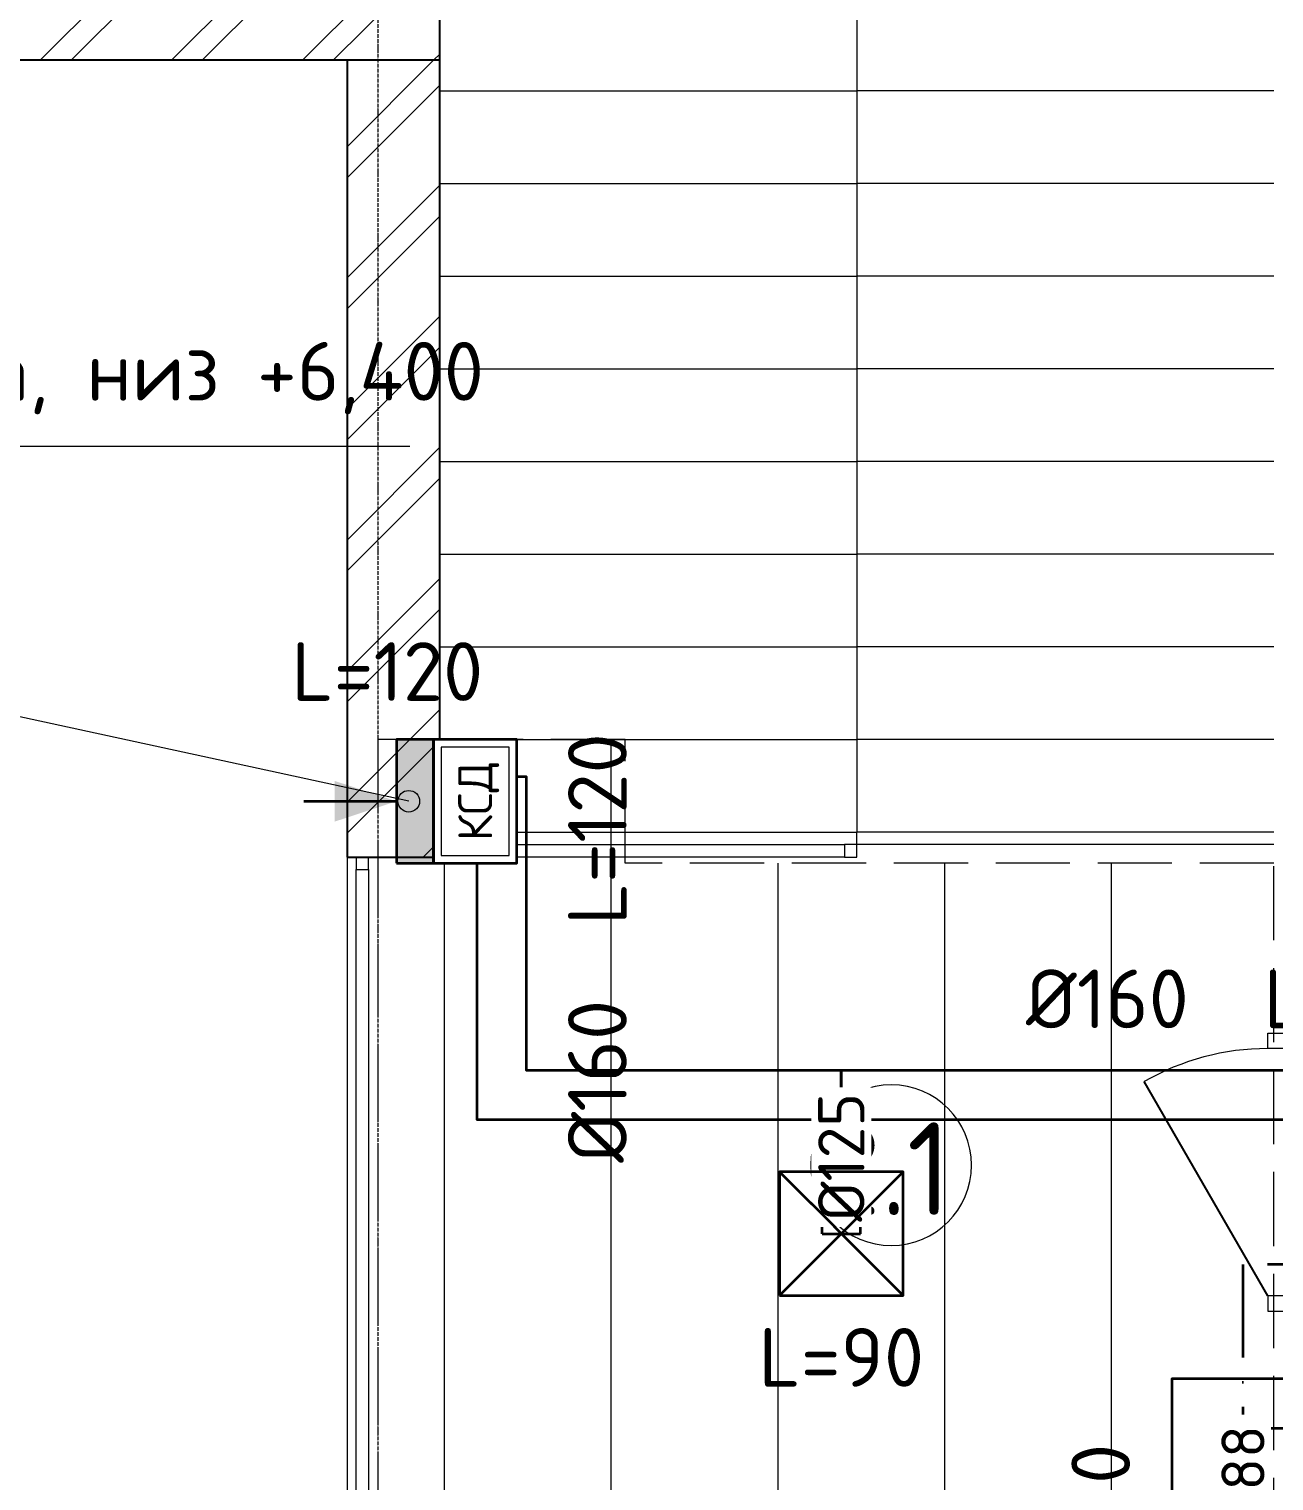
# Model space of a CAD drawing. Header units: millimetres. Extents: x -5016 to 22834, y -6019 to 18943.
# Drawn here: x 8371 to 12400, y 9000 to 13700 of the extents above; entities that cross this region are included whole.
import ezdxf
from ezdxf.enums import TextEntityAlignment as Align

# ---------------------------------------------------------------- set-up
doc = ezdxf.new("R2010")
doc.units = ezdxf.units.MM
for name, pattern in [('ОВ_ШП', [460, 300, -80, 0, -80]), ('ОВ_ШТРИХ', [330, 240, -90]), ('Осевая 12-2-2', [16, 12, -2, 0, -2])]:
    doc.linetypes.add(name, pattern=pattern)
for name, color, linetype, lineweight in [('A-AREA-IDEN', 8, 'Continuous', 13), ('A-DOOR', 8, 'Continuous', 13), ('A-FLOR', 9, 'Continuous', 13), ('A-GLAZ-CWMG', 8, 'Continuous', 13), ('A-WALL', 8, 'Continuous', 13), ('A-WALL-PATT', 8, 'Continuous', 13), ('S-GRID', 8, 'Continuous', 13), ('S-STRS', 9, 'Continuous', 13), ('АР_подложка', 8, 'Continuous', 13), ('ОВ_В', 32, 'Continuous', 35), ('ОВ_выноски', 7, 'Continuous', 18), ('ОВ_зоны', 5, 'Continuous', 18), ('ОВ_марки', 7, 'Continuous', 18), ('ОВ_П', 5, 'Continuous', 35), ('ОВ_Фреон', 6, 'Continuous', 35)]:
    doc.layers.add(name, color=color, linetype=linetype, lineweight=lineweight)
doc.styles.add('GOST', font='isocpeur.ttf', dxfattribs={"width": 0.9})
doc.styles.add('GOST Common', font='GOST_Common.ttf', dxfattribs={"height": 300})
pattern_1 = [(45, (0, 0), (-212.132, 212.132), []), (45, (0, 100), (-212.132, 212.132), [])]

# ---------------------------------------------------------------- blocks, each defined once
blk = doc.blocks.new('Прямоугольный импост - Прямоугольный импост черный-1565337-Этаж 2 - Планировка')
at = {"layer": 'A-GLAZ-CWMG'}
for p, q in [((11598.2, 15652.6), (11638.2, 15652.6)), ((11598.2, 12612.6), (11598.2, 15652.6)), ((11638.2, 15652.6), (11638.2, 12612.6)), ((11638.2, 12612.6), (11598.2, 12612.6))]:
    blk.add_line(p, q, dxfattribs=at)
blk = doc.blocks.new('Прямоугольный импост - Прямоугольный импост черный-V5-Этаж 2 - Планировка')
at = {"layer": 'A-GLAZ-CWMG'}
for p, q in [((0, 20), (-40, 20)), ((-40, 20), (-40, -20)), ((-40, -20), (0, -20))]:
    blk.add_line(p, q, dxfattribs=at)
blk = doc.blocks.new('INT 19 Дверь межкомнатная одностворчатая - 900 х 2370 _800_ Глухое П-НАР-1569046-Этаж 2 - Планировка')
at = {"layer": 'A-DOOR', "lineweight": 25}
blk.add_line((-400, 170), (292.8, 570), dxfattribs=at)
at = {"layer": 'A-DOOR'}
for p, q in [((-400, 170), (-450, 170)), ((-450, 170), (-450, 95)), ((-400, 95), (-400, 170)), ((400, 95), (400, 170)), ((400, 170), (450, 170)), ((450, 170), (450, 95)), ((-450, 95), (-400, 95)), ((450, 95), (400, 95))]:
    blk.add_line(p, q, dxfattribs=at)
blk.add_arc((-400, 170), 800, 360, 30, dxfattribs=at)
blk = doc.blocks.new('Прямоугольный импост - Прямоугольный импост черный-1565356-Этаж 2 - Планировка')
at = {"layer": 'A-GLAZ-CWMG'}
for p, q in [((11908.2, 15692.6), (11908.2, 15732.6)), ((11908.2, 15732.6), (13178.2, 15732.6)), ((13178.2, 15732.6), (13178.2, 15692.6)), ((13178.2, 15692.6), (11908.2, 15692.6))]:
    blk.add_line(p, q, dxfattribs=at)
blk = doc.blocks.new('Прямоугольный импост - Прямоугольный импост черный-1565358-Этаж 2 - Планировка')
at = {"layer": 'A-GLAZ-CWMG'}
for p, q in [((-40, -20), (-40, 20)), ((-40, 20), (0, 20)), ((0, 20), (0, -20)), ((0, -20), (-40, -20))]:
    blk.add_line(p, q, dxfattribs=at)
blk = doc.blocks.new('Прямоугольный импост - Прямоугольный импост черный-1565359-Этаж 2 - Планировка')
at = {"layer": 'A-GLAZ-CWMG'}
for p, q in [((0, 20), (-40, 20)), ((-40, 20), (-40, -20)), ((-40, -20), (0, -20))]:
    blk.add_line(p, q, dxfattribs=at)
blk = doc.blocks.new('INT Марка помещения - Номер помещения _ Площадь _ Имя-1615504-Этаж 2 - Планировка')
at = {"layer": 'A-AREA-IDEN'}
for start, end in [(360, 180), (180, 360)]:
    blk.add_arc((0, 0), 2.6, start, end, dxfattribs=at)
blk = doc.blocks.new('АР_План_2_этажа')
at = {"layer": 'A-WALL-PATT', "lineweight": 9}
h = blk.add_hatch(dxfattribs=at)
h.set_pattern_fill('FP_1', color=256, style=0, pattern_type=2)
h.set_pattern_definition(pattern_1)
h.paths.add_polyline_path([(11568.2, 18272.6), (11868.2, 18272.6), (11868.2, 18672.6), (9918.2, 18672.6), (9918.2, 18272.6), (10875.4, 18272.6)])
h.paths.add_polyline_path([(3654.8, 18272.6), (3918.2, 18272.6), (3918.2, 18672.6), (1968.2, 18672.6), (1968.2, 18272.6), (2368.2, 18272.6)])
h = blk.add_hatch(dxfattribs=at)
h.set_pattern_fill('FP_1', color=256, style=0, pattern_type=2)
h.set_pattern_definition(pattern_1)
h.paths.add_polyline_path([(11868.2, 15692.6), (11868.2, 18272.6), (11568.2, 18272.6), (11568.2, 15692.6)])
at = {"layer": 'A-FLOR'}
for p, q in [((14568.2, 15732.6), (13218.2, 15732.6)), ((11568.2, 15692.6), (11568.2, 12622.6))]:
    blk.add_line(p, q, dxfattribs=at)
at = {"layer": 'A-WALL', "lineweight": 25}
for p, q in [((11868.2, 15692.6), (11868.2, 19972.6)), ((9918.2, 18272.6), (11868.2, 18272.6)), ((11568.2, 18272.6), (11568.2, 15692.6)), ((11568.2, 15692.6), (11868.2, 15692.6))]:
    blk.add_line(p, q, dxfattribs=at)
at = {"layer": 'S-GRID', "color": 251, "linetype": 'Осевая 12-2-2', "true_color": 0x646464}
blk.add_line((11668.2, 22574.8), (11668.2, -1346.2), dxfattribs=at)
at = {"layer": 'S-STRS'}
for p, q in [((13218.2, 18472.6), (13218.2, 18172.6)), ((11868.2, 18172.6), (13218.2, 18172.6)), ((13218.2, 18172.6), (13218.2, 17872.6)), ((14568.2, 18172.6), (13218.2, 18172.6)), ((11868.2, 17872.6), (13218.2, 17872.6)), ((13218.2, 17872.6), (13218.2, 17572.6)), ((14568.2, 17872.6), (13218.2, 17872.6)), ((11868.2, 17572.6), (13218.2, 17572.6)), ((13218.2, 17572.6), (13218.2, 17272.6)), ((14568.2, 17572.6), (13218.2, 17572.6)), ((11868.2, 17272.6), (13218.2, 17272.6)), ((13218.2, 17272.6), (13218.2, 16972.6)), ((14568.2, 17272.6), (13218.2, 17272.6)), ((11868.2, 16972.6), (13218.2, 16972.6)), ((13218.2, 16972.6), (13218.2, 16672.6)), ((14568.2, 16972.6), (13218.2, 16972.6)), ((11868.2, 16672.6), (13218.2, 16672.6)), ((13218.2, 16672.6), (13218.2, 16372.6)), ((14568.2, 16672.6), (13218.2, 16672.6)), ((11868.2, 16372.6), (13218.2, 16372.6)), ((13218.2, 16372.6), (13218.2, 16072.6)), ((14568.2, 16372.6), (13218.2, 16372.6)), ((11868.2, 16072.6), (13218.2, 16072.6)), ((13218.2, 16072.6), (13218.2, 15772.6)), ((14568.2, 16072.6), (13218.2, 16072.6)), ((11868.2, 15772.6), (13218.2, 15772.6)), ((14568.2, 15772.6), (13218.2, 15772.6)), ((13218.2, 15732.6), (13218.2, 15772.6))]:
    blk.add_line(p, q, dxfattribs=at)
at = {"layer": 'A-AREA-IDEN', "xscale": 99.99999999999993, "yscale": 99.99999999999993, "zscale": 99.99999999999993}
blk.add_blockref('INT Марка помещения - Номер помещения _ Площадь _ Имя-1615504-Этаж 2 - Планировка', (13329.5, 14695), dxfattribs=at)
at = {"layer": 'A-DOOR', "lineweight": 25, "rotation": 89.99999999999993}
blk.add_blockref('INT 19 Дверь межкомнатная одностворчатая - 900 х 2370 _800_ Глухое П-НАР-1569046-Этаж 2 - Планировка', (14718.2, 14672.6), dxfattribs=at)
at = {"layer": 'A-GLAZ-CWMG'}
for name, p, rotation in [('Прямоугольный импост - Прямоугольный импост черный-1565359-Этаж 2 - Планировка', (11868.2, 15712.6), 180), ('Прямоугольный импост - Прямоугольный импост черный-V5-Этаж 2 - Планировка', (11618.2, 15692.6), 90)]:
    blk.add_blockref(name, p, dxfattribs=dict(at, rotation=rotation))
for name in ['Прямоугольный импост - Прямоугольный импост черный-1565356-Этаж 2 - Планировка', 'Прямоугольный импост - Прямоугольный импост черный-1565337-Этаж 2 - Планировка']:
    blk.add_blockref(name, (0, 0), dxfattribs=at)
at = {"layer": 'A-GLAZ-CWMG', "extrusion": (0, 0, -1), "rotation": 180}
blk.add_blockref('Прямоугольный импост - Прямоугольный импост черный-1565358-Этаж 2 - Планировка', (-13218.2, 15712.6), dxfattribs=at)
at = {"layer": 'A-AREA-IDEN', "insert": (13100.5, 14833.7), "char_height": 300, "width": 561.181, "attachment_point": 1, "style": 'GOST Common'}
blk.add_mtext('2.1', dxfattribs=at)

msp = doc.modelspace()

# ---------------------------------------------------------------- block references
at = {"layer": 'АР_подложка'}
msp.add_blockref('АР_План_2_этажа', (-2168, -4673), dxfattribs=at)

# ---------------------------------------------------------------- next in the draw order: hatches: boundary and pattern name
at = {"layer": 'ОВ_В'}
for points in [[(9560, 11000), (9680, 11000), (9680, 11400), (9560, 11400)], [(9560, 11200), (9360, 11266), (9360, 11134)]]:
    msp.add_hatch(color=32, dxfattribs=at).paths.add_polyline_path(points)
at = {"layer": 'ОВ_выноски'}
h = msp.add_hatch(color=7, dxfattribs=at)
edge = h.paths.add_edge_path()
edge.add_arc((9600, 11200), 35, 0, 360)
at = {"layer": 'ОВ_зоны'}
h = msp.add_hatch(dxfattribs=at)
h.set_pattern_fill('ANSI31', scale=170, angle=45)
h.paths.add_polyline_path([(9500, 6460), (12400, 6460), (12400, 11000), (10300, 11000), (10300, 11400), (9500, 11400)])

# ---------------------------------------------------------------- next in the draw order: linework, layer by layer
at = {"layer": 'ОВ_В'}
msp.add_lwpolyline([(9560, 11000), (9680, 11000), (9680, 11400), (9560, 11400)], close=True, dxfattribs=at)
for points in [[(9750, 11280), (9980, 11280), (9980, 10330), (11000, 10330)], [(9750, 11280), (9750, 11120)], [(9260, 11200), (9560, 11200)], [(9750, 11120), (9820, 11120), (9820, 10170), (11000, 10170)], [(11000, 10330), (13350, 10330)], [(11000, 10330), (11000, 10170)], [(11000, 10170), (11000, 10330)], [(10937.5, 9800), (10937.5, 10250)], [(11062.5, 10250), (10937.5, 10250)], [(11062.5, 9800), (11062.5, 10250)], [(11000, 10170), (13350, 10170)], [(10937.5, 9800), (11062.5, 9800)]]:
    msp.add_lwpolyline(points, dxfattribs=at)
at = {"layer": 'ОВ_выноски'}
for points in [[(9600, 11200), (4300, 12350)], [(4300, 12350), (9603.2, 12350)]]:
    msp.add_lwpolyline(points, dxfattribs=at)
msp.add_circle((9600, 11200), 35, dxfattribs=at)
at = {"layer": 'ОВ_зоны', "linetype": 'ОВ_ШТРИХ'}
msp.add_lwpolyline([(9500, 6460), (12400, 6460), (12400, 11000), (10300, 11000), (10300, 11400), (9500, 11400)], close=True, dxfattribs=at)
at = {"layer": 'ОВ_П'}
for points in [[(12950, 9330), (12070, 9330), (12070, 7680), (11850, 7680)], [(12950, 9170), (12230, 9170), (12230, 7520), (11850, 7520)]]:
    msp.add_lwpolyline(points, dxfattribs=at)
at = {"layer": 'ОВ_Фреон', "linetype": 'ОВ_ШП', "lineweight": 35}
msp.add_lwpolyline([(13600, 9220), (13600, 9700), (12300, 9700), (12300, 7780), (1000, 7780)], dxfattribs=at)

# ---------------------------------------------------------------- next in the draw order: texts
at = {"layer": 'ОВ_В', "style": 'GOST'}
msp.add_text('L=120', height=190, dxfattribs=at).set_placement((9220, 11620), align=Align.MIDDLE_LEFT)
msp.add_text('Ø160  L=120', height=190, rotation=90, dxfattribs=at).set_placement((10210.5, 10725), align=Align.MIDDLE_CENTER)
for s, p in [('Ø160  L=210', (12292.5, 10560.5)), ('L=90', (11000, 9400))]:
    msp.add_text(s, height=190, dxfattribs=at).set_placement(p, align=Align.MIDDLE_CENTER)
at = {"layer": 'ОВ_марки', "style": 'GOST'}
msp.add_text('Решетка в стене, верх 2-го света, низ +6,400', height=190, dxfattribs=at).set_placement((4360, 12440), align=Align.BOTTOM_LEFT)
at = {"layer": 'ОВ_П', "style": 'GOST'}
msp.add_text('Ø160  L=210', height=190, rotation=90, dxfattribs=at).set_placement((11839.5, 8425), align=Align.MIDDLE_CENTER)

# ---------------------------------------------------------------- next in the draw order: wipeouts: each hides what was drawn before it
for points in [[(9680, 11000), (9950, 11000), (9950, 11400), (9680, 11400)], [(10902.5, 9821.5), (11097.5, 9821.5), (11097.5, 10273.5), (10902.5, 10273.5)], [(12209, 8266), (12391, 8266), (12391, 9214), (12209, 9214)]]:
    msp.add_wipeout(points)

# ---------------------------------------------------------------- next in the draw order: linework, layer by layer
at = {"layer": 'ОВ_В', "lineweight": 35}
msp.add_lwpolyline([(9680, 11000), (9950, 11000), (9950, 11400), (9680, 11400)], close=True, dxfattribs=at)
at = {"layer": 'ОВ_В', "lineweight": 13}
msp.add_lwpolyline([(9705, 11025), (9925, 11025), (9925, 11375), (9705, 11375)], close=True, dxfattribs=at)
at = {"layer": 'ОВ_В'}
msp.add_lwpolyline([(10800, 9600), (11200, 9600), (11200, 10000), (10800, 10000)], close=True, dxfattribs=at)
for points in [[(10800, 9600), (11200, 10000)], [(10800, 10000), (11200, 9600)]]:
    msp.add_lwpolyline(points, dxfattribs=at)

# ---------------------------------------------------------------- next in the draw order: texts
at = {"layer": 'ОВ_В', "style": 'GOST'}
for s, height, p in [('КСД', 110, (9815, 11200)), ('Ø125', 150, (11000, 10047.5))]:
    msp.add_text(s, height=height, rotation=90, dxfattribs=at).set_placement(p, align=Align.MIDDLE_CENTER)
at = {"layer": 'ОВ_Фреон', "style": 'GOST'}
msp.add_text('9,52/15,88', height=140, rotation=90, dxfattribs=at).set_placement((12300, 8740), align=Align.MIDDLE_CENTER)

doc.saveas('drawing.dxf')
